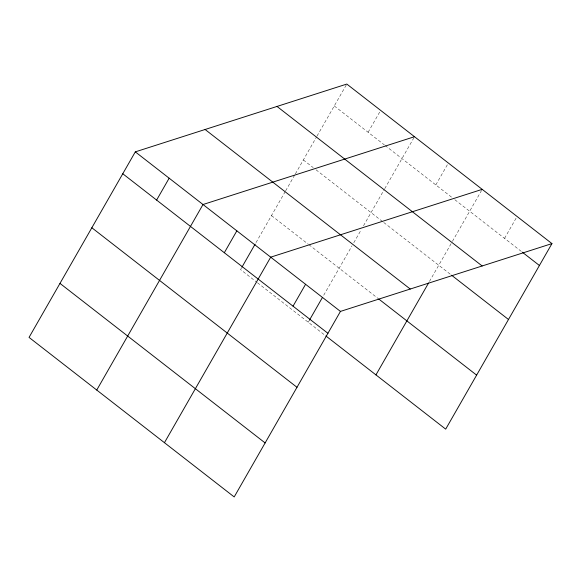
<?xml version="1.0" encoding="UTF-8"?>
<svg xmlns="http://www.w3.org/2000/svg" width="581" height="581" viewBox="0 0 581 581"><rect width="100%" height="100%" fill="white"/><g stroke="black" fill="none" stroke-linecap="round" stroke-linejoin="round"><path stroke-width="0.44" stroke-dasharray="2.9 2.18" d="M241.435 268.052L240.549 269.591L256.773 282.206M256.018 242.589L285.198 191.636M285.641 190.858L294.937 174.634M295.38 173.857L316.601 136.804M317.037 136.034L346.806 84.063M368.122 132.272L380.657 110.383M308.25 322.237L309.571 319.928M323.711 295.235L352.013 245.828M353.778 242.735L361.302 229.597M363.517 225.733L384.295 189.457M384.738 188.68L414.507 136.709M435.815 184.918L448.35 163.036M429.446 281.473L451.996 242.103M452.439 241.333L482.201 189.355M504.54 238.363L517.075 216.481M334.271 105.945L384.339 144.887M385.043 145.432L452.04 197.533M454.858 199.726L521.622 251.653M303.347 159.949L313.217 167.626M316.035 169.819L383.032 221.92M383.736 222.472L450.841 274.653M271.48 215.587L308.148 244.107M308.852 244.652L377.962 298.402M257.477 282.751L325.171 335.404"/><path stroke-width="0.87" d="M135.308 151.866L29.05 337.401L234.194 496.937L340.451 311.409L551.95 243.599L346.806 84.063L135.308 151.866L340.451 311.409M156.616 200.082L169.151 178.193M96.751 390.047L203.001 204.519L414.507 136.709M224.317 252.728L236.852 230.839M241.878 267.275L255.132 244.136M164.445 442.693L270.702 257.165L482.201 189.355M293.042 306.172L305.577 284.291M309.571 319.928L322.39 297.552M375.943 374.89L428.56 283.02M551.95 243.599L445.692 429.134L325.876 335.949M522.334 252.205L539.415 265.488M277.014 106.439L482.157 265.975M451.553 275.212L508.491 319.492M205.1 129.49L410.244 289.033M378.667 298.946L476.623 375.13M122.773 173.755L327.916 333.298M91.842 227.759L296.985 387.295M59.981 283.397L265.125 442.94"/></g></svg>
